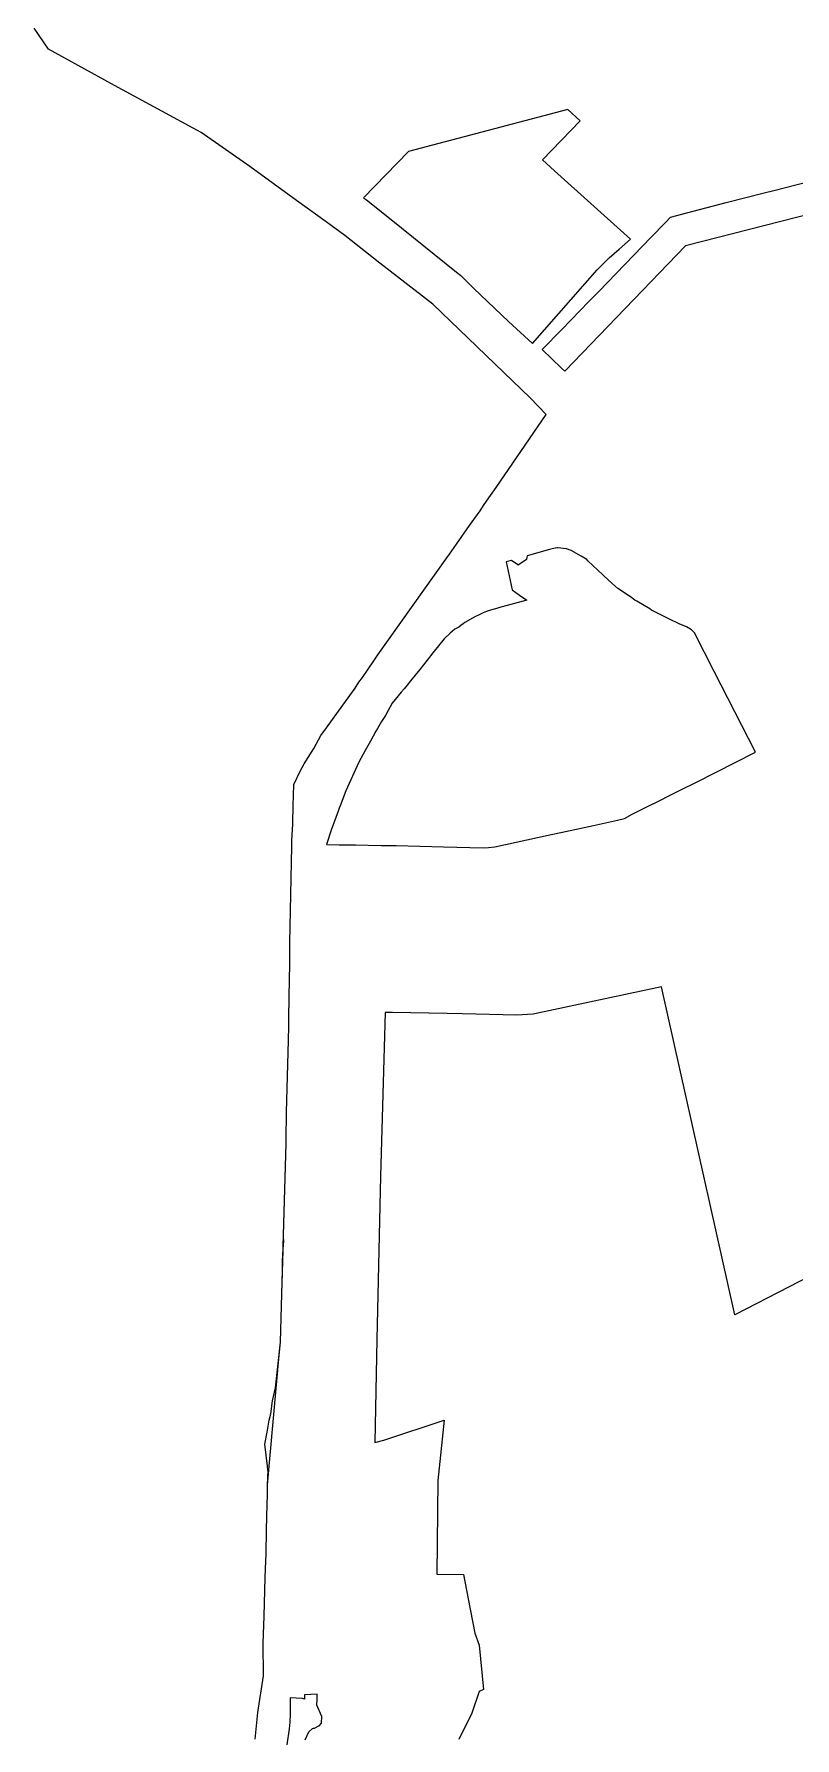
# Model space of a CAD drawing. Header units: metres. Extents: x 198218 to 208474, y 536547 to 547345.
# Drawn here: x 198267 to 198922, y 543351 to 544816 of the extents above; entities that cross this region are included whole.
import ezdxf

# ---------------------------------------------------------------- set-up
doc = ezdxf.new("R2010")
doc.units = ezdxf.units.M
for name, color, linetype in [('PARCEL_BONBUN', 7, 'Continuous'), ('PARCEL_BUBUN', 8, 'Continuous'), ('ZONING', 5, 'Continuous')]:
    doc.layers.add(name, color=color, linetype=linetype)

msp = doc.modelspace()

# ---------------------------------------------------------------- linework, layer by layer
at = {"layer": 'PARCEL_BONBUN'}
msp.add_lwpolyline([(198990.7, 544675.4), (198827.8, 544633.8), (198723.9, 544525.9), (198721.1, 544528.6), (198704.3, 544544.6), (198721.2, 544561.8), (198744.7, 544585.9), (198753.2, 544594.6), (198798.1, 544641.1), (198810.4, 544653.6), (198814.8, 544658.5), (198829, 544662.3), (198862.9, 544671), (198895.6, 544679.3), (198903.7, 544681.4), (198985.4, 544702.4)], dxfattribs=at)
at = {"layer": 'PARCEL_BUBUN'}
msp.add_lwpolyline([(198990.7, 544675.4), (198827.8, 544633.8), (198723.9, 544525.9), (198721.1, 544528.6), (198704.3, 544544.6), (198721.2, 544561.8), (198744.7, 544585.9), (198753.2, 544594.6), (198798.1, 544641.1), (198810.4, 544653.6), (198814.8, 544658.5), (198829, 544662.3), (198862.9, 544671), (198895.6, 544679.3), (198903.7, 544681.4), (198985.4, 544702.4)], dxfattribs=at)
at = {"layer": 'ZONING'}
for points in [[(198457.3, 543349.6), (198459.7, 543372.6), (198464.6, 543404.1), (198464.3, 543432.2), (198465.1, 543455.3), (198465.9, 543488.7), (198466.5, 543502.8), (198466.7, 543508.3), (198467.1, 543530), (198467.6, 543551.5), (198467.9, 543559.7), (198467.9, 543566.4), (198468.3, 543575.9), (198468.5, 543579.3), (198468.1, 543584.2), (198465.7, 543603.4), (198467.6, 543613.6), (198469.5, 543624), (198470.7, 543629.3), (198472.3, 543640.4), (198474.8, 543651.8), (198479.2, 543690.9), (198480.2, 543732.4), (198480.8, 543752.7), (198480.9, 543755.6), (198480.8, 543758.3), (198481, 543763.3), (198481.2, 543763.6), (198483.9, 543861.8), (198483.9, 543864.9), (198484.4, 543888.4), (198486, 543950.6), (198486.2, 543962.6), (198486.4, 543968.9), (198486.7, 543988.1), (198487.2, 544016.2), (198487.1, 544034.5), (198488.8, 544117.5), (198489, 544122.7), (198489.8, 544136.2), (198489.9, 544139.9), (198490, 544149.8), (198490, 544152.3), (198490.5, 544170.6), (198496.2, 544182.1), (198499.4, 544188.3), (198506.5, 544199.1), (198508, 544201.4), (198514, 544212.8), (198518.8, 544219.4), (198532.7, 544238.8), (198543.4, 544253.5), (198546.6, 544258.5), (198549.7, 544262.6), (198559.5, 544277), (198563, 544282), (198622.3, 544365.4), (198624.5, 544368.6), (198630.6, 544377.3), (198641.8, 544393.3), (198650.9, 544406), (198654.5, 544411.3), (198660, 544419.1), (198664.7, 544425.9), (198707.9, 544488.6), (198694, 544503.2), (198610.3, 544583.5), (198564.7, 544618.8), (198534.5, 544642.8), (198518.5, 544654.4), (198492.9, 544672.7), (198452.9, 544701.9), (198410.8, 544731.2), (198336.3, 544771.7), (198322.2, 544779.4), (198279.4, 544803), (198267, 544821.1)], [(198457.3, 543349.6), (198459.7, 543372.6), (198464.6, 543404.1), (198464.3, 543432.2), (198465.1, 543455.3), (198465.9, 543488.7), (198466.5, 543502.8), (198466.7, 543508.3), (198467.1, 543530), (198467.6, 543551.5), (198467.9, 543559.7), (198467.9, 543566.4), (198468, 543568.3), (198478, 543679.9), (198479.2, 543690.9), (198480.2, 543732.4), (198481.7, 543779.2), (198481.4, 543773), (198483.9, 543861.8), (198483.9, 543861.9), (198483.9, 543863.2), (198483.9, 543864.8), (198483.9, 543864.9), (198484.4, 543888.4), (198486, 543950.6), (198486.2, 543962.6), (198486.4, 543968.9), (198486.7, 543988.1), (198487.2, 544016.2), (198487.1, 544034.5), (198488.8, 544117.5), (198489, 544122.7), (198489.8, 544136.2), (198489.9, 544139.9), (198490, 544149.8), (198490, 544152.3), (198490.5, 544170.6), (198496.2, 544182.1), (198499.4, 544188.3), (198506.5, 544199.1), (198508, 544201.4), (198514, 544212.8), (198518.8, 544219.4), (198532.7, 544238.8), (198543.4, 544253.5), (198546.6, 544258.5), (198549.7, 544262.6), (198559.5, 544277), (198563, 544282), (198622.3, 544365.4), (198624.5, 544368.6), (198630.6, 544377.3), (198641.8, 544393.3), (198650.9, 544406), (198654.5, 544411.3), (198660, 544419.1), (198664.7, 544425.9), (198707.9, 544488.6), (198694, 544503.2), (198610.3, 544583.5), (198564.7, 544618.8), (198534.5, 544642.8), (198518.5, 544654.4), (198492.9, 544672.7), (198452.9, 544701.9), (198410.8, 544731.2), (198336.3, 544771.7), (198322.2, 544779.4), (198279.4, 544803), (198267, 544821.1)], [(198965.3, 543763.4), (198917, 543738.5), (198870.3, 543714.5), (198807.1, 543996.5), (198807.1, 543996.5), (198696.7, 543973), (198682.3, 543972.2), (198635.5, 543973.2), (198622.6, 543973.6), (198575.6, 543974.5), (198569.3, 543974.6), (198565.2, 543833.8), (198562, 543693.4), (198560.3, 543604.6), (198568.2, 543606.8), (198620.1, 543623.8), (198614.7, 543572), (198613.6, 543491.4), (198636.7, 543491.3), (198640.8, 543470.3), (198646.5, 543440.7), (198650.3, 543430.3), (198654, 543392.3), (198650.2, 543390.7), (198644, 543372), (198632.6, 543349.4)], [(198500.4, 543348.9), (198503.6, 543355.9), (198506.8, 543358.7), (198507.7, 543359.1), (198508.3, 543359.1), (198512.2, 543360.9), (198512.4, 543360.9), (198514.5, 543363.2), (198514.8, 543369.1), (198510.3, 543378.8), (198510.3, 543378.8), (198510.8, 543384), (198510.8, 543388.4), (198499.7, 543387.8), (198499.7, 543384.1), (198498.1, 543384.6), (198492.7, 543384.8), (198487.6, 543385), (198487.4, 543382.8), (198487.6, 543371), (198487.2, 543364.1), (198486.7, 543358.5), (198484.7, 543344.7)]]:
    msp.add_lwpolyline(points, dxfattribs=at)
for points in [[(198726.4, 544751), (198589.4, 544715), (198550.7, 544675), (198553.1, 544673.3), (198574.3, 544656.3), (198630.8, 544611), (198634.4, 544608.2), (198645.7, 544597.1), (198675.5, 544568.7), (198696.1, 544549.8), (198751.8, 544613), (198757.7, 544619.1), (198762.2, 544623.4), (198770.7, 544631), (198780.5, 544639.5), (198715.1, 544698.2), (198704.6, 544707.6), (198737.2, 544741.3), (198726.4, 544751)], [(198717.1, 544374.1), (198713, 544373.1), (198710.7, 544372.5), (198691.6, 544367.1), (198691.3, 544366.1), (198690.8, 544363.9), (198683.7, 544359.3), (198683.6, 544359.5), (198677.9, 544363.1), (198673.3, 544362), (198678.6, 544337.9), (198684.9, 544333.3), (198691.1, 544329.1), (198666.7, 544322.4), (198666.3, 544322.3), (198660, 544320.6), (198656.5, 544319.3), (198653.6, 544318.1), (198649.7, 544316.3), (198646.9, 544314.9), (198644.4, 544313.6), (198637.9, 544309.8), (198636.3, 544308.7), (198634.4, 544307.2), (198632.7, 544305.9), (198629.1, 544304.2), (198625.1, 544300.6), (198620.1, 544295.8), (198610.2, 544283.9), (198605.4, 544277.5), (198599, 544269.5), (198591.2, 544259.8), (198588.3, 544255.9), (198585.5, 544252.9), (198582.9, 544250), (198575.4, 544240.5), (198575.3, 544240.4), (198570.2, 544231), (198569.7, 544230.3), (198569.5, 544230), (198566.1, 544224.6), (198562.7, 544218.8), (198561.2, 544216.5), (198556.5, 544207.9), (198552, 544199.8), (198546.6, 544189.8), (198535.5, 544165), (198530.5, 544152.2), (198529.8, 544150.2), (198528.7, 544147.5), (198522.9, 544131.2), (198518.8, 544119), (198529.8, 544118.8), (198532.9, 544118.8), (198543.6, 544118.6), (198565.8, 544118.1), (198578.8, 544118.1), (198619.4, 544117), (198653.7, 544116.1), (198658.3, 544116.4), (198663.7, 544116.8), (198709.7, 544126.9), (198724.6, 544130), (198748.6, 544135.3), (198769.4, 544139.9), (198775.3, 544141.4), (198781.9, 544144.9), (198799.8, 544153.9), (198800, 544153.8), (198819.7, 544163.9), (198824.4, 544166.3), (198836.8, 544172.2), (198888.1, 544198.3), (198852.5, 544267.6), (198835.4, 544301.1), (198835.1, 544301.6), (198832.9, 544303.5), (198830.7, 544304.9), (198830.1, 544305.3), (198828.7, 544306), (198822.2, 544308.8), (198820, 544309.9), (198816.4, 544311.6), (198798.6, 544320.6), (198797.1, 544321.5), (198785.9, 544328.1), (198784.2, 544329.1), (198780.5, 544331.8), (198769.6, 544339.2), (198764.4, 544343.8), (198757.5, 544350.1), (198756.5, 544350.9), (198743.8, 544363), (198742.8, 544363.9), (198738, 544367), (198729.3, 544371.8), (198725.5, 544373.1), (198717.9, 544374.1), (198717.1, 544374.1)]]:
    msp.add_lwpolyline(points, close=True, dxfattribs=at)

doc.saveas('drawing.dxf')
